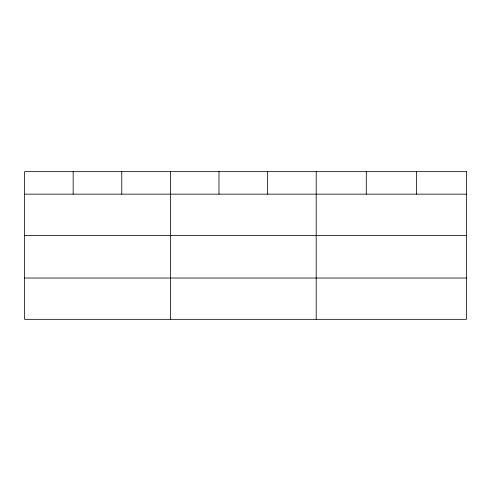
<?xml version="1.0" encoding="UTF-8"?>
<svg xmlns="http://www.w3.org/2000/svg" width="491" height="491" viewBox="0 0 491 491"><rect width="100%" height="100%" fill="white"/><g stroke="black" fill="none" stroke-linecap="round" stroke-linejoin="round"><path stroke-width="0.74" d="M24.55 194.154L466.45 194.154M24.55 235.465L466.45 235.465M24.55 278.029L466.45 278.029M416.368 171.66L416.368 194.154M366.286 171.66L366.286 194.154M316.204 171.66L316.204 319.34M267.595 171.66L267.595 194.154M218.986 171.66L218.986 194.154M170.377 171.66L170.377 319.34M121.768 171.66L121.768 194.154M73.159 171.66L73.159 194.154M466.45 171.66L24.55 171.66L24.55 319.34L466.45 319.34L466.45 171.66"/></g></svg>
